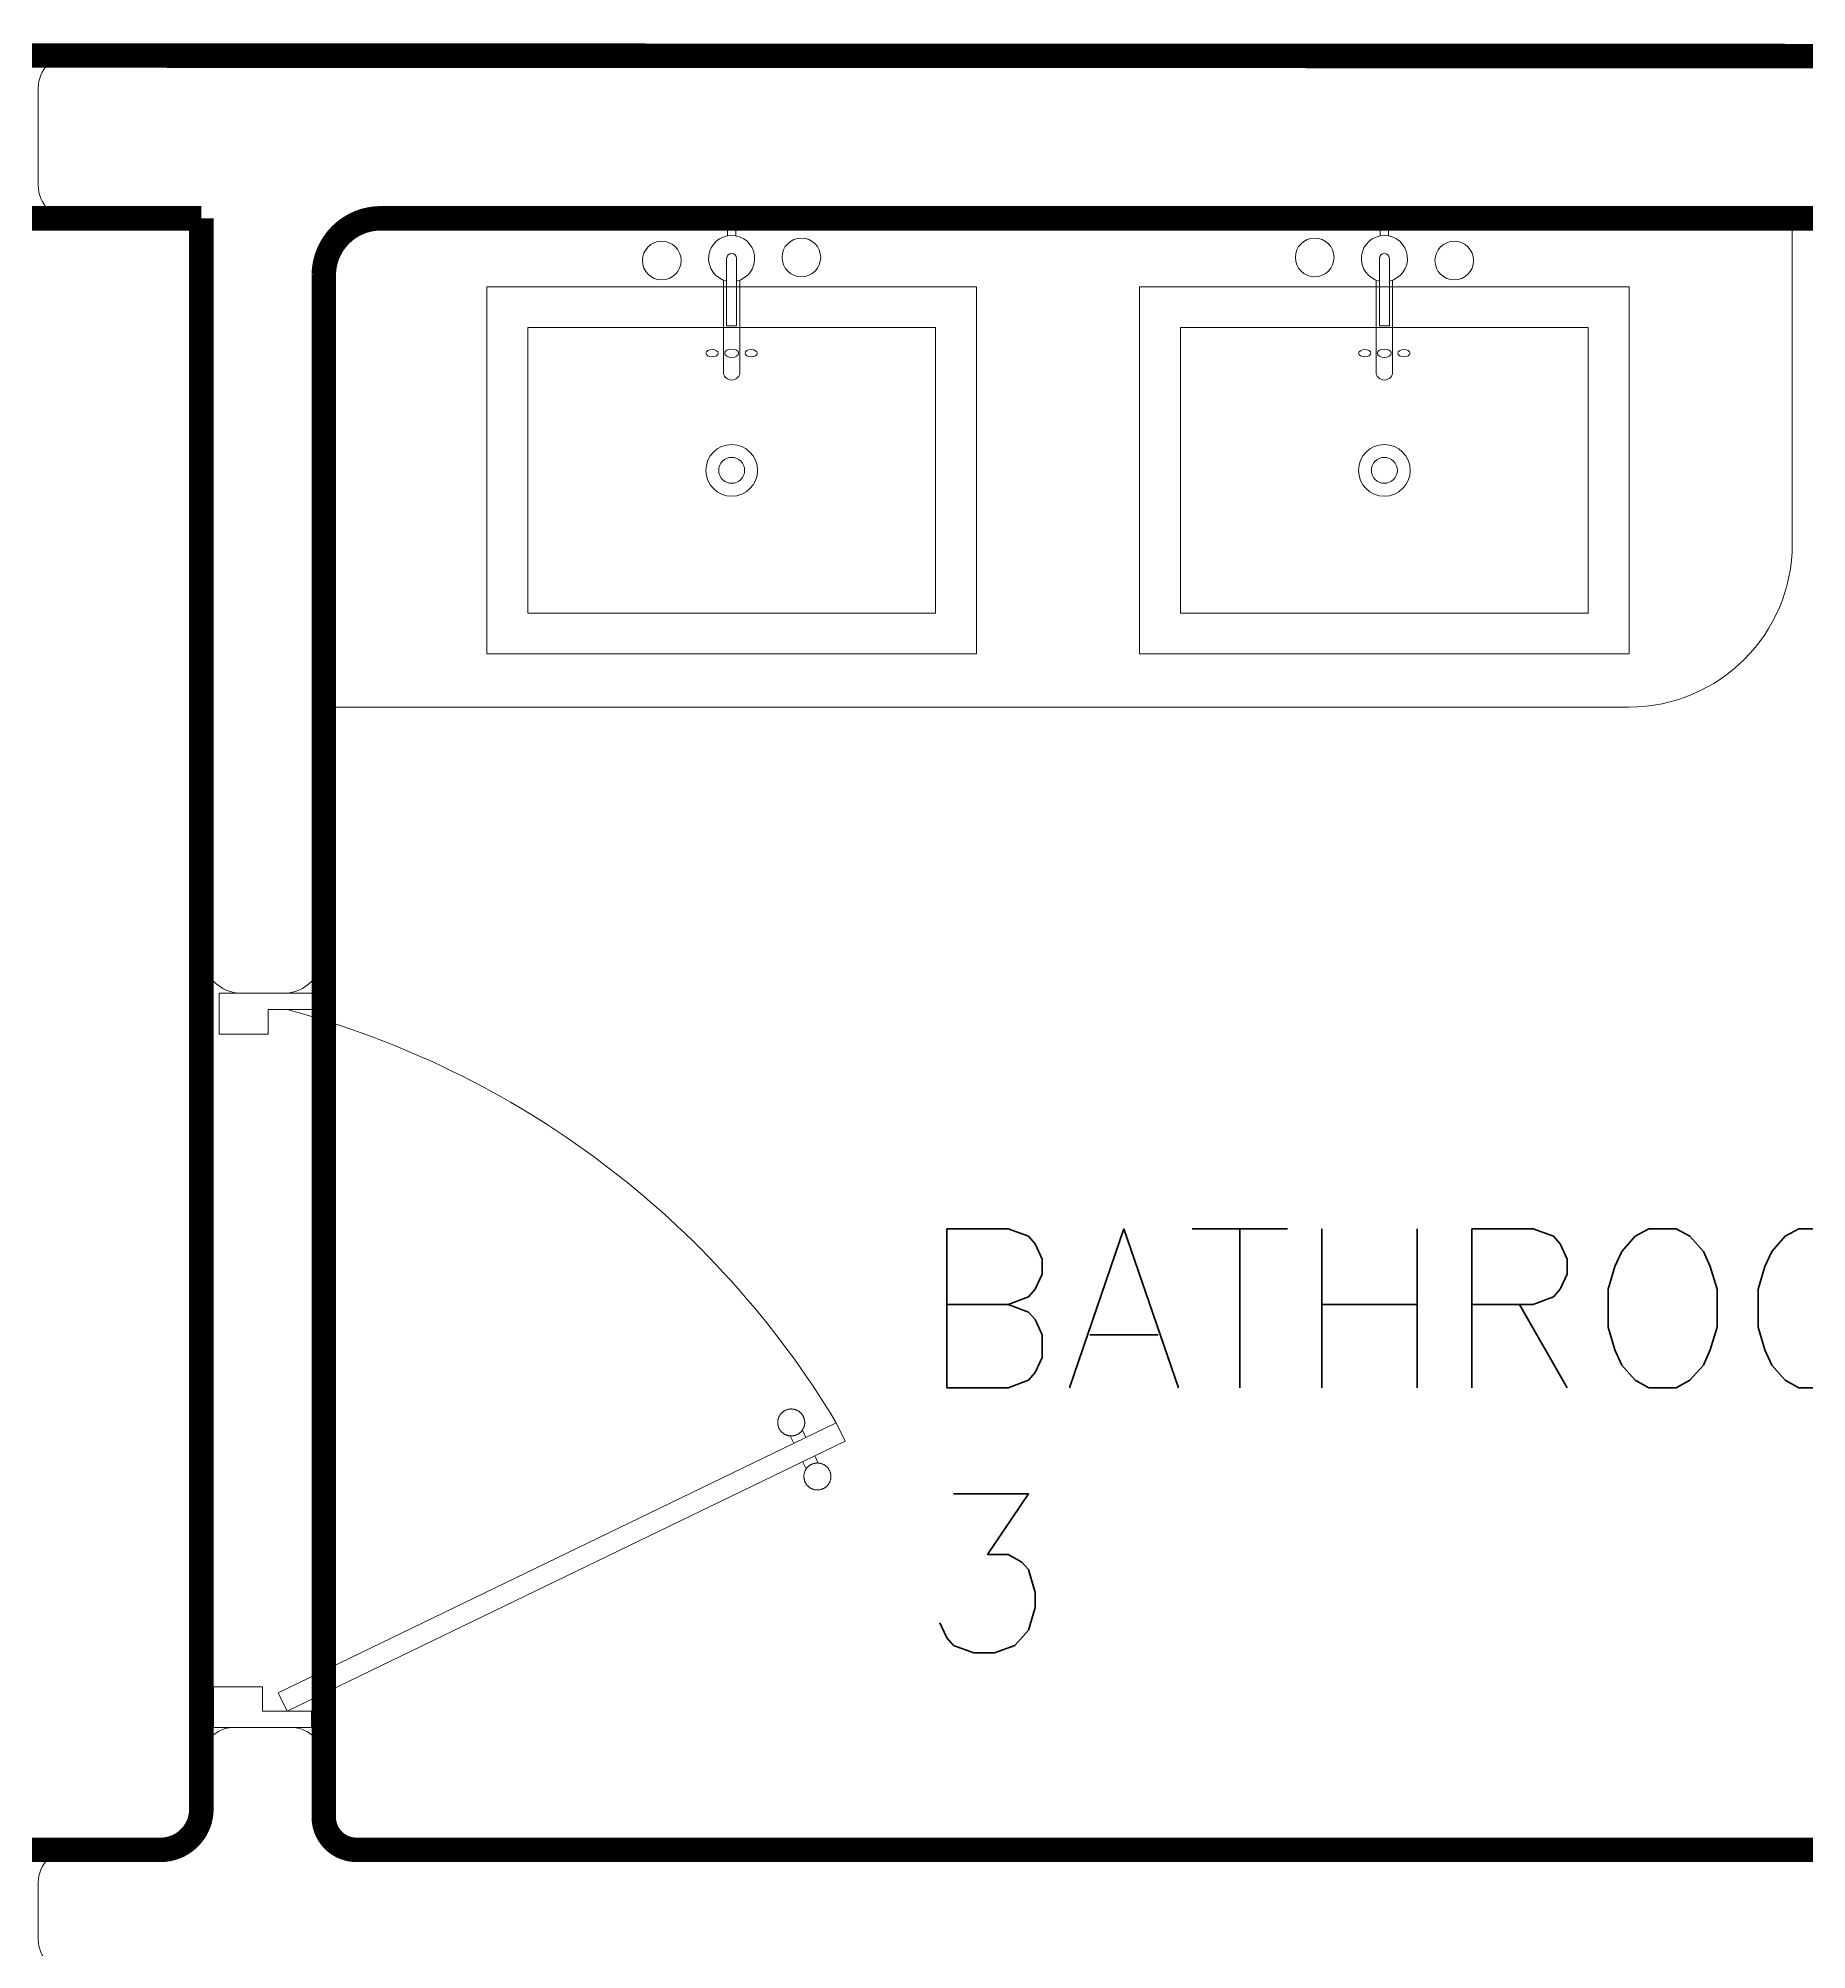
# Model space of a CAD drawing. Header units: metres. Extents: x 8 to 2416, y -346 to 476.
# Drawn here: x 218.412 to 220.58, y -240.559 to -238.216 of the extents above; entities that cross this region are included whole.
import ezdxf

# ---------------------------------------------------------------- set-up
doc = ezdxf.new("R2010")
doc.units = ezdxf.units.M
doc.linetypes.add('0', pattern=[0])
doc.layers.get('0').update_dxf_attribs({"color": 250, "linetype": '0', "lineweight": 20})
for name, color, linetype, lineweight in [('A-DOOR', 35, 'Continuous', 5), ('A-WALL', 250, 'Continuous', 20), ('baños', 140, 'Continuous', 0), ('piso', 253, 'Continuous', 0), ('SE-3', 253, 'Continuous', 5), ('textos', 7, 'Continuous', 0)]:
    doc.layers.add(name, color=color, linetype=linetype, lineweight=lineweight)
doc.layers.add('REVESTIMIENTO EXTERIOR', color=7, linetype='Continuous', lineweight=5, true_color=0xffdebd)
doc.styles.get("Standard").update_dxf_attribs({"font": 'arial.ttf', "height": 0.1875})

# ---------------------------------------------------------------- blocks, each defined once
blk = doc.blocks.new('P90')
at = {"layer": 'A-DOOR'}
for p, q in [((-0.0476, -0.8576), (0.6364, -0.5264)), ((0.5992, -0.5445), (0.5949, -0.5355)), ((0.6473, -0.5489), (0.6364, -0.5264)), ((-0.0368, -0.88), (0.6473, -0.5489)), ((0.5843, -0.5517), (0.58, -0.5427)), ((0.5952, -0.5741), (0.5995, -0.5831)), ((0.6101, -0.5669), (0.6144, -0.5759)), ((-0.0368, -0.88), (-0.0476, -0.8576))]:
    blk.add_line(p, q, dxfattribs=at)
for points in [[(-0.06, -0.02), (-0.06, -0.05), (-0.12, -0.05), (-0.12, 0), (0, 0), (0, -0.02)], [(-0.0668, -0.88), (-0.0668, -0.85), (-0.1268, -0.85), (-0.1268, -0.9), (-0.0068, -0.9), (-0.0068, -0.88)]]:
    blk.add_lwpolyline(points, close=True, dxfattribs=at)
blk.add_arc((-0.3259, -1.105), 1.1228, 31.0139, 75.0797, dxfattribs=at)
for points in [[(0.5812, -0.5096), (0.5857, -0.5096), (0.5933, -0.5141), (0.5977, -0.5218), (0.5977, -0.5306), (0.5933, -0.5383), (0.5856, -0.5427), (0.5767, -0.5427), (0.5691, -0.5383), (0.5647, -0.5306), (0.5647, -0.5217), (0.5691, -0.514), (0.5768, -0.5096), (0.5812, -0.5096)], [(0.6133, -0.5758), (0.6177, -0.5758), (0.6254, -0.5803), (0.6298, -0.5879), (0.6298, -0.5968), (0.6253, -0.6045), (0.6176, -0.6089), (0.6088, -0.6089), (0.6011, -0.6044), (0.5967, -0.5967), (0.5967, -0.5879), (0.6011, -0.5802), (0.6088, -0.5758), (0.6133, -0.5758)]]:
    blk.add_open_spline(points, degree=2, dxfattribs=at)
blk = doc.blocks.new('A$Cf397981f')
at = {"layer": 'baños', "linetype": 'Continuous'}
blk.add_line((0.4849, 0.2938, 0), (0.402, 0.2938, 0.0004), dxfattribs=at)
at = {"layer": 'baños'}
for points in [[(0.45, 0), (0, 0), (0, 0.6), (0.45, 0.6)], [(0.4, 0.05), (0.05, 0.05), (0.05, 0.55), (0.4, 0.55)]]:
    blk.add_lwpolyline(points, close=True, dxfattribs=at)
at = {"layer": 'baños', "linetype": 'Continuous'}
blk.add_lwpolyline([(0.4571, 0.3061, -9.082434), (0.4571, 0.2938)], format="xyb", dxfattribs=at)
at = {"layer": 'baños', "linetype": 'Continuous', "elevation": 0}
for points in [[(0.4582, 0.2899), (0.3439, 0.2899, -0.363105), (0.3357, 0.3, -0.363105), (0.3439, 0.31), (0.4582, 0.31)], [(0.4911, 0.3, 0.385153), (0.4849, 0.3061), (0.4849, 0.3061)], [(0.4911, 0.3, -0.385153), (0.4849, 0.2938), (0.4849, 0.2938)]]:
    blk.add_lwpolyline(points, format="xyb", dxfattribs=at)
at = {"layer": 'baños', "linetype": 'Continuous', "extrusion": (-1.31781e-06, 1, -8.43443e-26), "elevation": 0.3061}
blk.add_lwpolyline([(-0.402, 0.0004), (-0.4849, 0)], close=True, dxfattribs=at)
at = {"layer": 'baños', "linetype": 'Continuous'}
for points, elevation in [([(0.402, 0.2938), (0.402, 0.3061)], 0.0004), ([(0.5243, 0.3043), (0.5238, 0.305), (0.5129, 0.305)], 0), ([(0.5129, 0.295), (0.5238, 0.295), (0.5243, 0.2957), (0.5243, 0.3043)], 0)]:
    blk.add_lwpolyline(points, dxfattribs=dict(at, elevation=elevation))
for centre, radius in [((0.486, 0.3854), 0.0237), ((0.225, 0.3), 0.0317), ((0.225, 0.3), 0.0159), ((0.4822, 0.2143), 0.0237)]:
    blk.add_circle(centre, radius, dxfattribs=at)
at = {"layer": 'baños', "linetype": 'Continuous', "extrusion": (-3.61622e-27, -8.43443e-26, -1)}
for centre, major_axis, ratio in [((0.3686, 0.324), (-0.00005, 0.0075), 0.581577), ((0.3686, 0.3), (0, 0.0085), 0.599546), ((0.3686, 0.276), (-0.00005, 0.0075), 0.581577)]:
    blk.add_ellipse(centre, major_axis=major_axis, ratio=ratio, dxfattribs=at)
at = {"layer": 'baños', "linetype": 'Continuous'}
for tag, p in [('MODELNUMBER', (0.2252, 0.3)), ('TRADENAME', (0.2253, 0.3001)), ('MATERIAL', (0.2254, 0.2998)), ('PRODUCT', (0.2253, 0.2998))]:
    blk.add_attdef(tag, p, '', height=0.0000254, rotation=90.0001, dxfattribs=at)
at = {"layer": 'baños', "linetype": 'Continuous', "flags": 8}
for tag, p in [('MATERIAL', (0.3355, 0.3001, 0)), ('PRODUCT', (0.3356, 0.3001, 0)), ('TRADENAME', (0.3356, 0.3001, 0)), ('MODELNUMBER', (0.3357, 0.3001, 0))]:
    blk.add_attdef(tag, p, '', height=0.0000254, rotation=270.0001, dxfattribs=at)
blk = doc.blocks.new('PL BASE 2N NASAS 09')
at = {"layer": 'A-WALL'}
for p, q in [((168.4875, -19.2117), (171.9825, -19.2117)), ((168.4475, -19.3717), (168.4475, -19.2517)), ((168.4875, -19.4117), (168.6075, -19.4117)), ((168.8375, -19.4117), (171.7075, -19.4117)), ((168.6475, -19.4517), (168.6475, -20.3117)), ((168.7975, -19.4517), (168.7975, -20.3117)), ((168.6975, -20.3617), (168.7475, -20.3617)), ((168.6875, -21.2617), (168.7575, -21.2617)), ((168.6475, -21.3017), (168.6475, -21.3717)), ((168.7975, -21.3017), (168.7975, -21.3717)), ((168.4875, -21.4117), (168.6075, -21.4117)), ((168.8375, -21.4117), (171.7075, -21.4117)), ((168.4475, -21.5217), (168.4475, -21.4517))]:
    blk.add_line(p, q, dxfattribs=at)
for centre, radius, start, end in [((168.4875, -19.2517), 0.04, 90, 180), ((168.4875, -19.3717), 0.04, 180, 270), ((168.6075, -19.4517), 0.04, 0, 90), ((168.8375, -19.4517), 0.04, 90, 180), ((168.6975, -20.3117), 0.05, 180, 270), ((168.7475, -20.3117), 0.05, 270, 360), ((168.6875, -21.3017), 0.04, 90, 180), ((168.7575, -21.3017), 0.04, 360, 90), ((168.6075, -21.3717), 0.04, 270, 360), ((168.8375, -21.3717), 0.04, 180, 270), ((168.4875, -21.4517), 0.04, 90, 180), ((168.4875, -21.5217), 0.04, 180, 270)]:
    blk.add_arc(centre, radius, start, end, dxfattribs=at)
at = {"layer": 'baños'}
for p, q in [((170.5975, -19.8108), (170.5975, -19.4108)), ((168.7975, -20.0108), (170.3975, -20.0108))]:
    blk.add_line(p, q, dxfattribs=at)
blk.add_arc((170.3975, -19.8108), 0.2, 270, 0, dxfattribs=at)
at = {"layer": 'piso'}
blk.add_line((168.4875, -19.2117), (167.4575, -19.2117), dxfattribs=at)
at = {"layer": 'A-DOOR'}
blk.add_blockref('P90', (168.7893, -20.3617), dxfattribs=at)
at = {"layer": 'baños'}
ref = blk.add_blockref('A$Cf397981f', (168.9975, -19.9457), dxfattribs=dict(at, xscale=-1, rotation=270))
ref.add_attrib('MATERIAL', 'VITREOUS CHINA', (169.2974, -19.7204), dxfattribs={"linetype": 'Continuous', "height": 0.0000254, "rotation": 359.9999})
ref.add_attrib('PRODUCT', 'BATHROOM SINK', (169.2974, -19.7204), dxfattribs={"linetype": 'Continuous', "height": 0.0000254, "rotation": 359.9999})
ref.add_attrib('TRADENAME', 'VOX', (169.2976, -19.7205), dxfattribs={"linetype": 'Continuous', "height": 0.0000254, "rotation": 359.9999})
ref.add_attrib('MODELNUMBER', 'K-5373', (169.2976, -19.7205), dxfattribs={"linetype": 'Continuous', "height": 0.0000254, "rotation": 359.9999})
ref.add_attrib('MATERIAL', 'BRASS', (169.2976, -19.6102, 0), dxfattribs={"linetype": 'Continuous', "height": 0.0000254, "rotation": 179.9999})
ref.add_attrib('PRODUCT', 'FAUCETS', (169.2977, -19.6101, 0), dxfattribs={"linetype": 'Continuous', "height": 0.0000254, "rotation": 179.9999})
ref.add_attrib('TRADENAME', 'PURIST', (169.2976, -19.6101, 0), dxfattribs={"linetype": 'Continuous', "height": 0.0000254, "rotation": 179.9999})
ref.add_attrib('MODELNUMBER', 'K-14404-4A', (169.2977, -19.61, 0), dxfattribs={"linetype": 'Continuous', "height": 0.0000254, "rotation": 179.9999})
ref = blk.add_blockref('A$Cf397981f', (170.3975, -19.9457), dxfattribs=dict(at, rotation=90))
ref.add_attrib('MATERIAL', 'VITREOUS CHINA', (170.0977, -19.7204), dxfattribs={"linetype": 'Continuous', "height": 0.0000254, "rotation": 180.0001})
ref.add_attrib('PRODUCT', 'BATHROOM SINK', (170.0977, -19.7204), dxfattribs={"linetype": 'Continuous', "height": 0.0000254, "rotation": 180.0001})
ref.add_attrib('TRADENAME', 'VOX', (170.0975, -19.7204), dxfattribs={"linetype": 'Continuous', "height": 0.0000254, "rotation": 180.0001})
ref.add_attrib('MODELNUMBER', 'K-5373', (170.0975, -19.7205), dxfattribs={"linetype": 'Continuous', "height": 0.0000254, "rotation": 180.0001})
ref.add_attrib('MATERIAL', 'BRASS', (170.0975, -19.6102, 0), dxfattribs={"linetype": 'Continuous', "height": 0.0000254, "rotation": 0.0001})
ref.add_attrib('PRODUCT', 'FAUCETS', (170.0974, -19.6102, 0), dxfattribs={"linetype": 'Continuous', "height": 0.0000254, "rotation": 0.0001})
ref.add_attrib('TRADENAME', 'PURIST', (170.0975, -19.6101, 0), dxfattribs={"linetype": 'Continuous', "height": 0.0000254, "rotation": 0.0001})
ref.add_attrib('MODELNUMBER', 'K-14404-4A', (170.0974, -19.6101, 0), dxfattribs={"linetype": 'Continuous', "height": 0.0000254, "rotation": 0.0001})
at = {"layer": 'baños', "linetype": 'Continuous', "flags": 8}
for tag, p in [('MODELNUMBER', (167.1329, -5.6306, 0)), ('TRADENAME', (167.1329, -5.6307, 0)), ('PRODUCT', (167.1329, -5.6307, 0)), ('MATERIAL', (167.1329, -5.6307, 0)), ('MODELNUMBER', (168.3076, -5.6306, 0)), ('TRADENAME', (168.3076, -5.6307, 0)), ('PRODUCT', (168.3076, -5.6307, 0)), ('MATERIAL', (168.3076, -5.6307, 0))]:
    blk.add_attdef(tag, p, '', height=0.0000254, rotation=180.0001, dxfattribs=at)
at = {"layer": 'textos', "insert": (169.5276, -21.1704), "char_height": 0.195, "width": 1.854973, "attachment_point": 7}
blk.add_mtext('{\\Fromans|c0;BATHROOM\\P3}', dxfattribs=at)
blk = doc.blocks.new('PL MUEBLES 2N NASAS 09')
blk.add_blockref('PL BASE 2N NASAS 09', (49.9143, 62.717))

msp = doc.modelspace()

# ---------------------------------------------------------------- linework, layer by layer
at = {"layer": 'REVESTIMIENTO EXTERIOR', "const_width": 0.03}
for points in [[(216.55181, -238.23631), (222.9401, -238.23818, 0.4142136), (223.0101, -238.16818), (223.0101, -230.07818, -0.3951723), (223.05883, -230.03312), (223.8401, -230.03818, 0.6393645), (223.9101, -229.96818), (223.9101, -228.80818, 0.4142136), (223.8401, -228.73818), (222.7901, -228.73818), (219.81147, -228.73633), (219.81182, -228.17633, 0.4142136), (219.77182, -228.13633), (215.30181, -228.13816, 0.4140941), (215.26182, -228.17816), (215.26182, -230.16637)], [(218.61182, -238.43631), (218.61182, -238.50631), (218.61182, -240.38631, -0.4142136), (218.56182, -240.43631), (216.71182, -240.43631), (216.71182, -240.38631), (216.71182, -238.50631, -0.4142136), (216.78182, -238.43631), (218.61182, -238.43631)]]:
    msp.add_lwpolyline(points, format="xyb", dxfattribs=at)
at = {"layer": 'REVESTIMIENTO EXTERIOR', "color": 30, "true_color": 0xf8991e, "const_width": 0.03}
for points in [[(218.83182, -238.43631, 0.2999779), (218.76748, -238.47874, 0.2999779)], [(221.69132, -238.45681, 0.1989124), (221.64182, -238.43631), (218.83182, -238.43631)]]:
    msp.add_lwpolyline(points, format="xyb", dxfattribs=at)
at = {"layer": 'SE-3', "color": 254, "true_color": 0xd7ebd2, "transparency": 33554687, "const_width": 0.03}
msp.add_lwpolyline([(218.76748, -238.47874, 0.0983131), (218.76182, -238.50541), (218.76182, -240.39631, 0.4142136), (218.80182, -240.43631), (221.64182, -240.43631, 0.4142136), (221.71182, -240.36631), (221.71182, -238.50631, 0.1989124), (221.69132, -238.45681, 0.1989124)], format="xyb", dxfattribs=at)

# ---------------------------------------------------------------- block references
at = {"layer": 'REVESTIMIENTO EXTERIOR', "color": 30, "true_color": 0xf8991e}
msp.add_blockref('PL MUEBLES 2N NASAS 09', (0.05, -281.74161), dxfattribs=at)

doc.saveas('drawing.dxf')
